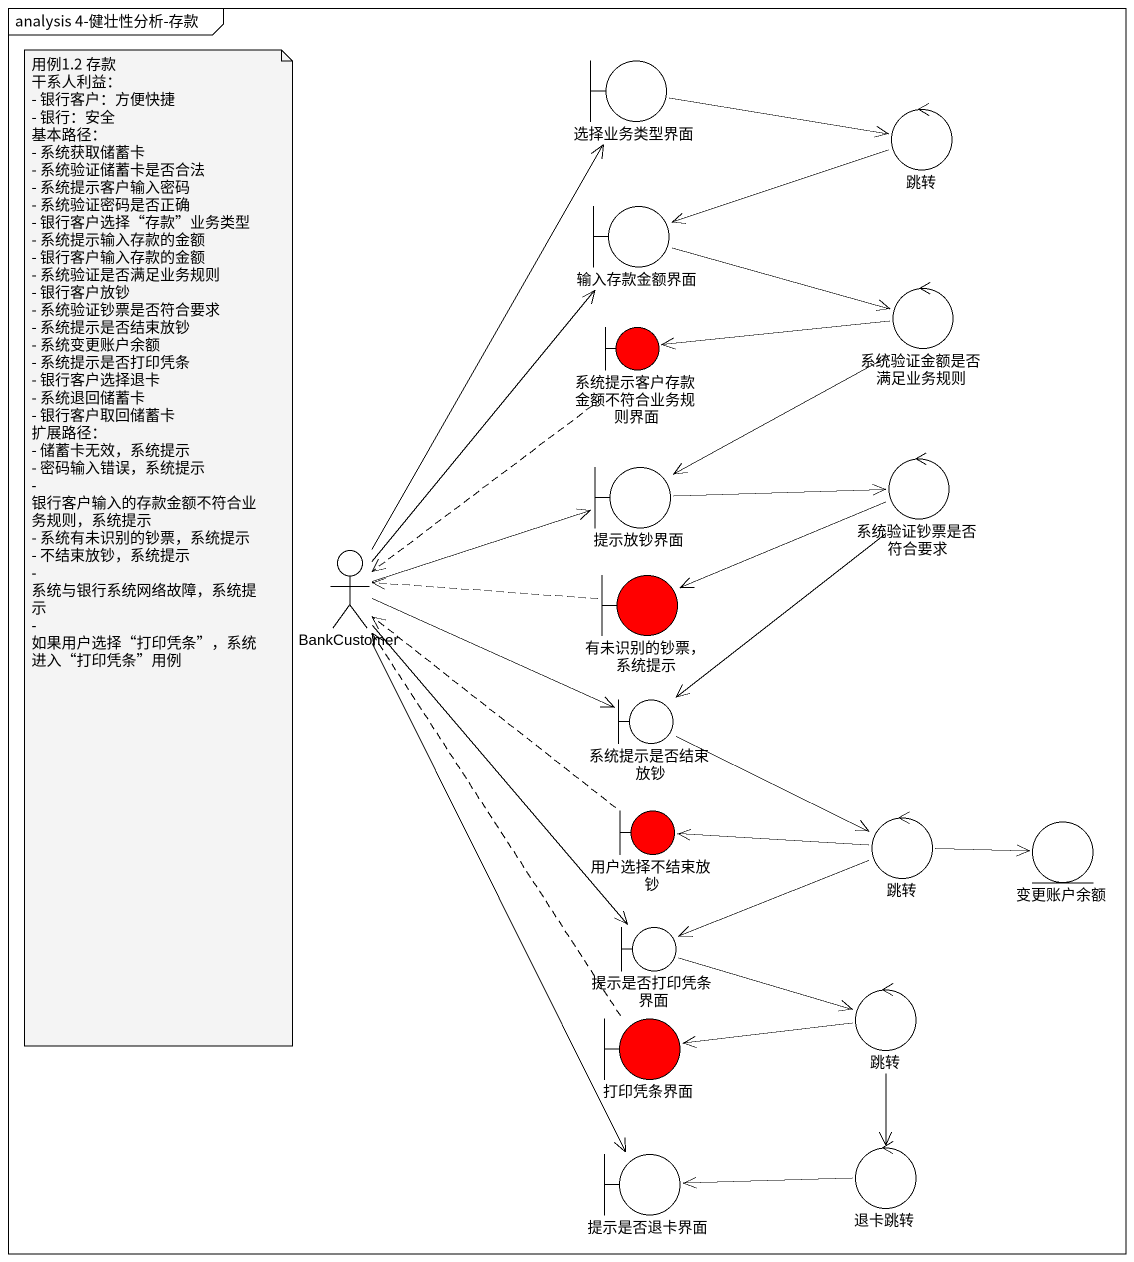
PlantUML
@startuml
mainframe analysis 4-健壮性分析-存款
boundary 选择业务类型界面
control 跳转
boundary 输入存款金额界面
boundary 系统提示客户存款金额不符合业务规则界面 #FF0000
control 系统验证金额是否满足业务规则
control 系统验证钞票是否符合要求
boundary 提示放钞界面
actor BankCustomer
boundary "有未识别的钞票，系统提示" as 有未识别的钞票_系统提示 #FF0000
boundary 系统提示是否结束放钞
boundary 用户选择不结束放钞 #FF0000
control "跳转" as 跳转_2
entity 变更账户余额
boundary 提示是否打印凭条界面
boundary 打印凭条界面 #FF0000
control "跳转" as 跳转_3
boundary 提示是否退卡界面
control 退卡跳转
选择业务类型界面 -right-> 跳转
跳转 -left-> 输入存款金额界面
输入存款金额界面 -right-> 系统验证金额是否满足业务规则
系统提示客户存款金额不符合业务规则界面 ..> BankCustomer
系统验证金额是否满足业务规则 -left-> 系统提示客户存款金额不符合业务规则界面
系统验证金额是否满足业务规则 --> 提示放钞界面
系统验证钞票是否符合要求 -left-> 有未识别的钞票_系统提示
系统验证钞票是否符合要求 --> 系统提示是否结束放钞
提示放钞界面 -right-> 系统验证钞票是否符合要求
BankCustomer -up-> 选择业务类型界面
BankCustomer -up-> 输入存款金额界面
BankCustomer -right-> 提示放钞界面
BankCustomer -right-> 系统提示是否结束放钞
BankCustomer --> 提示是否打印凭条界面
BankCustomer --> 提示是否退卡界面
有未识别的钞票_系统提示 .left.> BankCustomer
系统提示是否结束放钞 -right-> 跳转_2
用户选择不结束放钞 .up.> BankCustomer
跳转_2 -left-> 用户选择不结束放钞
跳转_2 -right-> 变更账户余额
跳转_2 -left-> 提示是否打印凭条界面
提示是否打印凭条界面 -right-> 跳转_3
打印凭条界面 .up.> BankCustomer
跳转_3 -left-> 打印凭条界面
跳转_3 --> 退卡跳转
退卡跳转 -left-> 提示是否退卡界面
note as N1
  用例1.2 存款
  干系人利益：
  - 银行客户：方便快捷
  - 银行：安全
  基本路径：
  - 系统获取储蓄卡
  - 系统验证储蓄卡是否合法
  - 系统提示客户输入密码
  - 系统验证密码是否正确
  - 银行客户选择“存款”业务类型
  - 系统提示输入存款的金额
  - 银行客户输入存款的金额
  - 系统验证是否满足业务规则
  - 银行客户放钞
  - 系统验证钞票是否符合要求
  - 系统提示是否结束放钞
  - 系统变更账户余额
  - 系统提示是否打印凭条
  - 银行客户选择退卡
  - 系统退回储蓄卡
  - 银行客户取回储蓄卡
  扩展路径：
  - 储蓄卡无效，系统提示
  - 密码输入错误，系统提示
  - 银行客户输入的存款金额不符合业务规则，系统提示
  - 系统有未识别的钞票，系统提示
  - 不结束放钞，系统提示
  - 系统与银行系统网络故障，系统提示
  - 如果用户选择“打印凭条”，系统进入“打印凭条”用例
end note
@enduml
